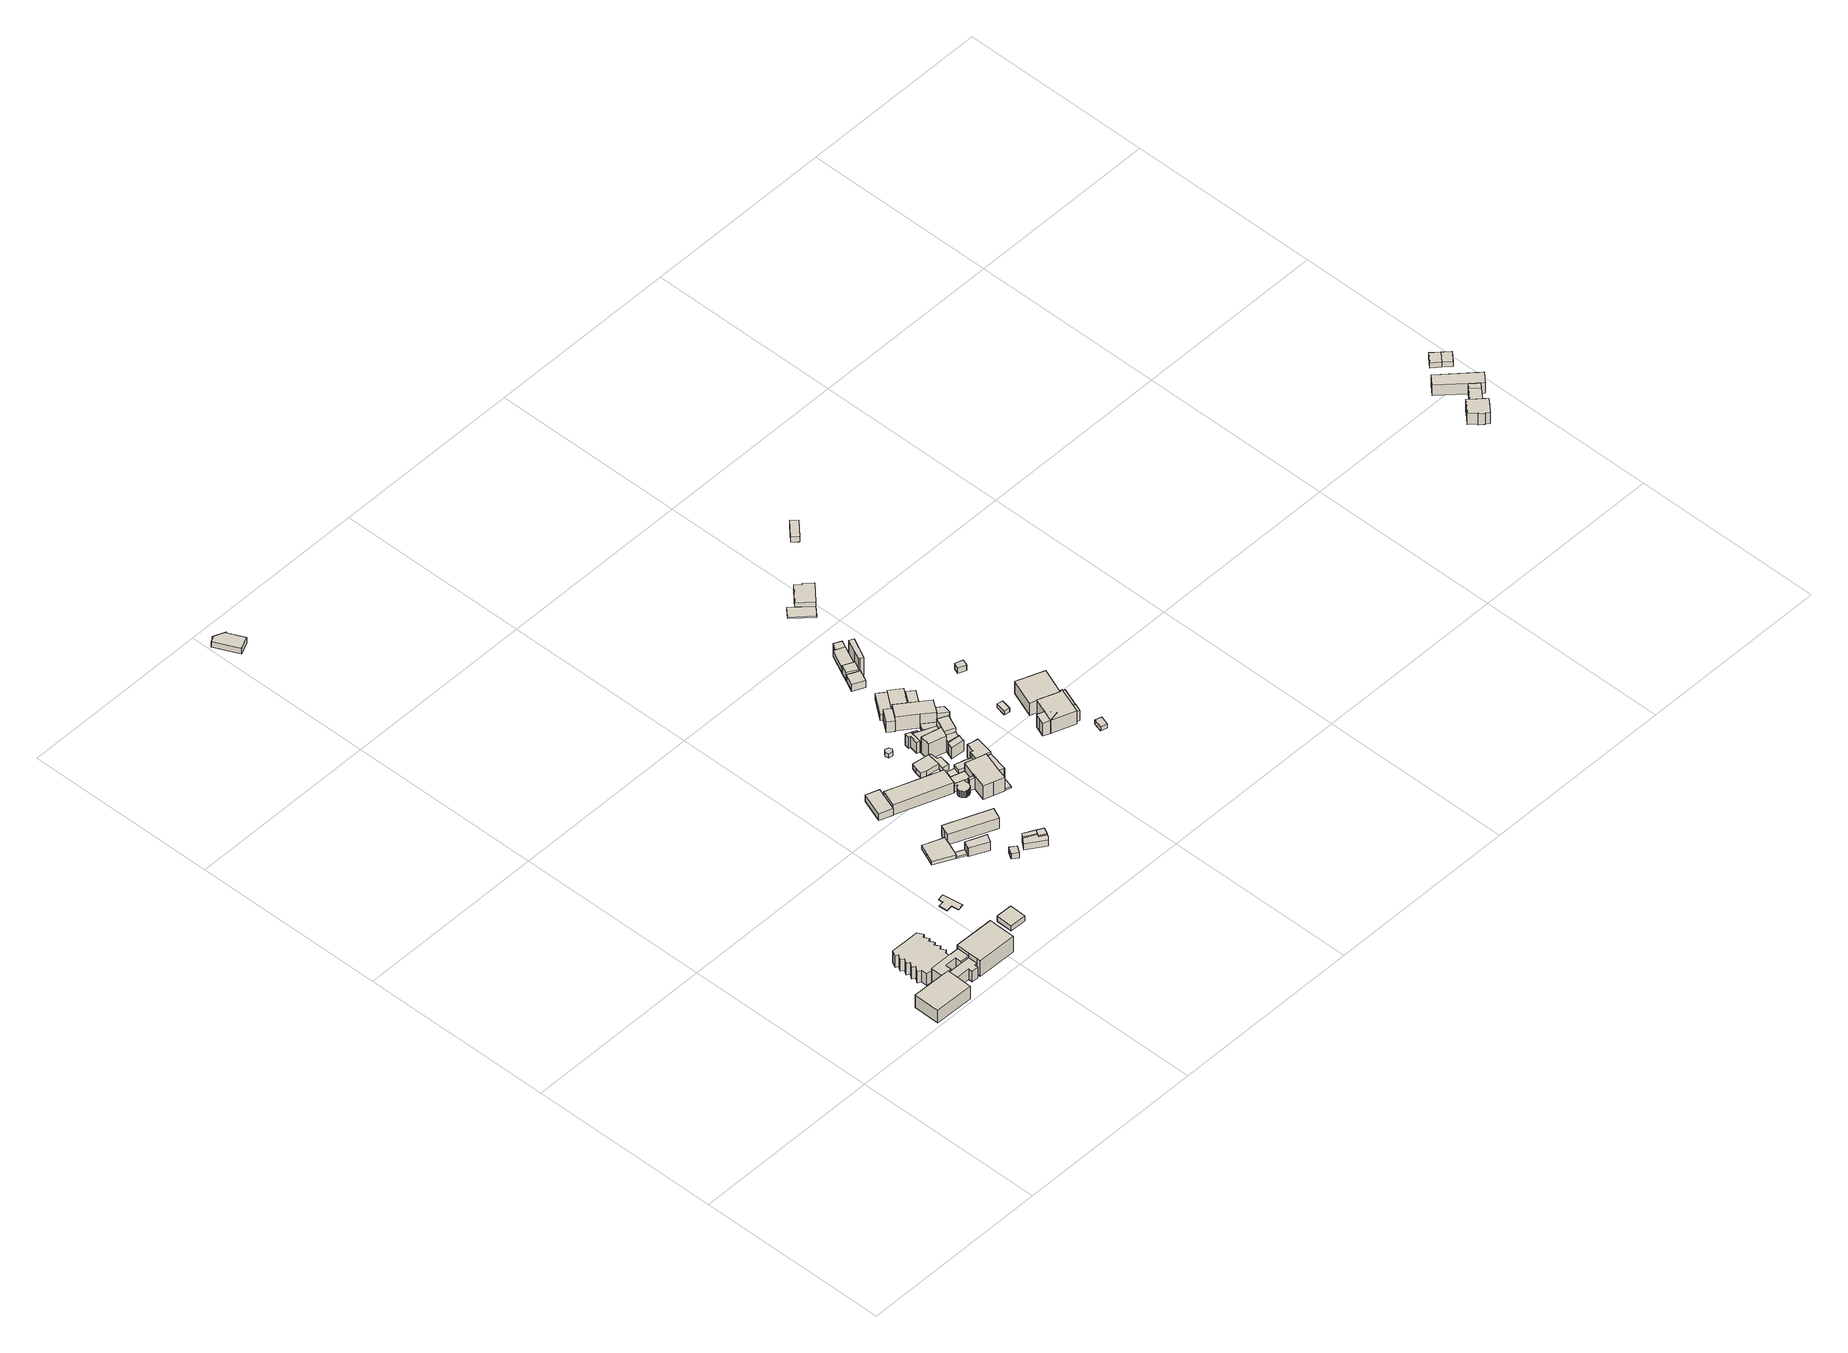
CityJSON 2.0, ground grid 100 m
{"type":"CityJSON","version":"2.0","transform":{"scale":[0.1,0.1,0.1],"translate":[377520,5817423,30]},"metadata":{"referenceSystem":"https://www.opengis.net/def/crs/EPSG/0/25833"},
"CityObjects":{
"building1":{"type":"Building","attributes":{"Gemeindeschluessel":"11000004","function":"31001_2071"},"address":[{"country":"Germany","locality":"Berlin","thoroughfareNumber":"5","thoroughfareName":"Straße am Schildhorn"}],"children":["building1-1","building1-2","building1-3","building1-4","building1-5"]},
"building1-1":{"type":"BuildingPart","attributes":{"BezugspunktDach":"2200","measuredHeight":11.36,"storeysAboveGround":2},"parents":["building1"],"geometry":[{"type":"MultiSurface","lod":"1","boundaries":[[[0,1,2,3,4,5,6,7]],[[8,9,10,11,12,13,14,15]],[[8,15,7,6]],[[16,17,6,5]],[[18,19,20,9,5,4]],[[11,10,4,3]],[[12,11,3,2]],[[13,12,2,1]],[[14,13,1,0]],[[15,14,0,7]],[[9,8,17,16]],[[10,9,20,19,18]]]}]},
"building1-2":{"type":"BuildingPart","attributes":{"BezugspunktDach":"2200","measuredHeight":8.58,"storeysAboveGround":2},"parents":["building1"],"geometry":[{"type":"MultiSurface","lod":"1","boundaries":[[[21,22,23,24,25,26]],[[27,28,29,30,31,32]],[[27,32,26,25]],[[28,27,25,24]],[[33,34,24,23]],[[35,36,29,23,22]],[[31,30,22,21]],[[32,31,21,26]],[[29,28,34,33]],[[37,30,29,36,35]]]}]},
"building1-3":{"type":"BuildingPart","attributes":{"BezugspunktDach":"2200","measuredHeight":6.64,"storeysAboveGround":2},"parents":["building1"],"geometry":[{"type":"Solid","lod":"1","boundaries":[[[[38,39,40,41,17,16,42,43,36,35]],[[29,44,45,9,8,46,47,48,49,30]],[[45,44,43,42]],[[46,8,17,41]],[[47,46,41,40]],[[48,47,40,39]],[[49,48,39,38]],[[30,49,38,35]],[[29,30,35,36]],[[44,29,36,43]],[[9,45,42,16]],[[8,9,16,17]]]]}]},
"building1-4":{"type":"BuildingPart","attributes":{"BezugspunktDach":"2200","measuredHeight":7.83,"storeysAboveGround":2},"parents":["building1"],"geometry":[{"type":"MultiSurface","lod":"1","boundaries":[[[50,51,52,53,20,19,54,55,34]],[[56,57,58,59,60,61,62,63,64]],[[56,64,34,55]],[[58,57,54,19]],[[59,58,10,9,20]],[[42,16,20,53]],[[60,59,9,45]],[[61,60,53,52]],[[62,61,52,51]],[[63,62,51,50]],[[64,63,44,29,36,43,50,33,29,28]],[[56,65,66,67,57]],[[19,20,9,10]],[[45,9,16,42]],[[28,29,33,34]],[[43,36,29,44]]]}]},
"building1-5":{"type":"BuildingPart","attributes":{"BezugspunktDach":"2200","measuredHeight":7.28,"storeysAboveGround":2},"parents":["building1"],"geometry":[{"type":"MultiSurface","lod":"1","boundaries":[[[68,69,66,67,70,71,72,73,74,75,76,77,78,79,80,81,82,83,84,85,86,87,88,89,90]],[[91,92,93,94,95,96,97,98,99,100,101,102,103,104,105,106,107,108,109,110,111,112,113,114,115]],[[91,115,90,89]],[[92,91,89,88]],[[93,92,88,87]],[[94,93,87,86]],[[95,94,86,85]],[[96,95,85,84]],[[97,96,84,83]],[[98,97,83,82]],[[99,98,82,81]],[[100,99,81,80]],[[101,100,80,79]],[[102,101,79,78]],[[103,102,78,77]],[[104,103,77,76]],[[105,104,76,75]],[[106,105,75,74]],[[107,106,74,73]],[[108,107,73,72]],[[109,108,72,71]],[[110,109,71,70]],[[111,110,70,67]],[[112,111,116,57,56]],[[113,112,66,69]],[[114,113,69,68]],[[115,114,68,90]],[[56,57,116,67,66]]]}]},
"building2":{"type":"Building","attributes":{"Gemeindeschluessel":"11000004","BezugspunktDach":"2200","function":"31001_2723","measuredHeight":0.362,"storeysAboveGround":1},"address":[{"country":"Germany","locality":"Berlin","thoroughfareNumber":"5 (2)","thoroughfareName":"Straße am Schildhorn"}],"geometry":[{"type":"Solid","lod":"1","boundaries":[[[[117,118,119,120,121,122,123,124]],[[125,126,127,128,129,130,131,132]],[[125,132,124,123]],[[126,125,123,122]],[[127,126,122,121]],[[128,127,121,120]],[[129,128,120,119]],[[130,129,119,118]],[[131,130,118,117]],[[132,131,117,124]]]]}]},
"building3":{"type":"Building","attributes":{"Gemeindeschluessel":"11000004","BezugspunktDach":"2200","function":"31001_2463","measuredHeight":3.3,"storeysAboveGround":1},"address":[{"country":"Germany","locality":"Berlin","thoroughfareNumber":"5 (1)","thoroughfareName":"Straße am Schildhorn"}],"geometry":[{"type":"Solid","lod":"1","boundaries":[[[[133,134,135,136]],[[137,138,139,140]],[[137,140,136,135]],[[138,137,135,134]],[[139,138,134,133]],[[140,139,133,136]]]]}]},
"building4":{"type":"Building","attributes":{"name":"Rettungsstation","Gemeindeschluessel":"11000004","BezugspunktDach":"2200","function":"31001_3070","measuredHeight":3.55,"storeysAboveGround":1},"address":[{"country":"Germany","locality":"Berlin","thoroughfareNumber":"7","thoroughfareName":"Straße am Schildhorn"}],"geometry":[{"type":"Solid","lod":"1","boundaries":[[[[141,142,143,144,145,146,147]],[[148,149,150,151,152,153,154]],[[148,154,147,146]],[[149,148,146,145]],[[150,149,145,144]],[[151,150,144,143]],[[152,151,143,142]],[[153,152,142,141]],[[154,153,141,147]]]]}]},
"building5":{"type":"Building","attributes":{"Gemeindeschluessel":"11000004","BezugspunktDach":"2200","function":"31001_1010","measuredHeight":5.43,"storeysAboveGround":2},"address":[{"country":"Germany","locality":"Berlin","thoroughfareNumber":"4B (1)","thoroughfareName":"Straße am Schildhorn"}],"geometry":[{"type":"Solid","lod":"1","boundaries":[[[[155,156,157,158,159]],[[160,161,162,163,164]],[[160,164,159,158]],[[161,160,158,157]],[[162,161,157,156]],[[163,162,156,155]],[[164,163,155,159]]]]}]},
"building6":{"type":"Building","attributes":{"Gemeindeschluessel":"11000004","function":"31001_2081"},"address":[{"country":"Germany","locality":"Berlin","thoroughfareNumber":"4B","thoroughfareName":"Straße am Schildhorn"}],"children":["building6-1","building6-2","building6-3"]},
"building6-1":{"type":"BuildingPart","attributes":{"BezugspunktDach":"2200","measuredHeight":7.74,"storeysAboveGround":2},"parents":["building6"],"geometry":[{"type":"MultiSurface","lod":"1","boundaries":[[[165,166,167,168,169]],[[170,171,172,173,174]],[[170,174,169,168]],[[175,176,168,167]],[[172,171,167,166]],[[173,172,166,165]],[[174,173,165,169]],[[171,170,176,175]]]}]},
"building6-2":{"type":"BuildingPart","attributes":{"BezugspunktDach":"2200","measuredHeight":4,"storeysAboveGround":2},"parents":["building6"],"geometry":[{"type":"MultiSurface","lod":"1","boundaries":[[[177,175,178,179,180]],[[181,182,183,184,185]],[[181,185,180,179]],[[182,181,179,178]],[[183,182,178,175]],[[184,186,187,188,183,171,170,176,177]],[[185,184,177,180]],[[189,175,176,170,171]],[[188,187,186,184,190]]]}]},
"building6-3":{"type":"BuildingPart","attributes":{"BezugspunktDach":"2200","measuredHeight":0.874,"storeysAboveGround":2},"parents":["building6"],"geometry":[{"type":"MultiSurface","lod":"1","boundaries":[[[191,192,187,186]],[[188,193,194,184]],[[193,188,187,192]],[[194,193,192,191]],[[184,194,191,186]],[[188,184,195,186,187]]]}]},
"building7":{"type":"Building","attributes":{"Gemeindeschluessel":"11000004","BezugspunktDach":"2200","function":"31001_2055","measuredHeight":3.22,"storeysAboveGround":1},"address":[{"country":"Germany","locality":"Berlin","thoroughfareNumber":"4B (3)","thoroughfareName":"Straße am Schildhorn"}],"geometry":[{"type":"Solid","lod":"1","boundaries":[[[[196,197,198,199]],[[200,201,202,203]],[[200,203,199,198]],[[201,200,198,197]],[[202,201,197,196]],[[203,202,196,199]]]]}]},
"building8":{"type":"Building","attributes":{"Gemeindeschluessel":"11000004","BezugspunktDach":"2200","function":"31001_2055","measuredHeight":3.85,"storeysAboveGround":1},"address":[{"country":"Germany","locality":"Berlin","thoroughfareNumber":"4B (4)","thoroughfareName":"Straße am Schildhorn"}],"geometry":[{"type":"Solid","lod":"1","boundaries":[[[[204,205,206,207,208,209,210]],[[211,212,213,214,215,216,217]],[[211,217,210,209]],[[212,211,209,208]],[[213,212,208,207]],[[214,213,207,206]],[[215,214,206,205]],[[216,215,205,204]],[[217,216,204,210]]]]}]},
"building9":{"type":"Building","attributes":{"Gemeindeschluessel":"11000004","BezugspunktDach":"2200","function":"51009_1610","measuredHeight":4.6,"storeysAboveGround":0},"address":[{"country":"Germany","locality":"Berlin"}],"geometry":[{"type":"Solid","lod":"1","boundaries":[[[[218,219,220,221]],[[222,223,224,225]],[[222,225,221,220]],[[223,222,220,219]],[[224,223,219,218]],[[225,224,218,221]]]]}]},
"building10":{"type":"Building","attributes":{"Gemeindeschluessel":"11000004","function":"31001_2081"},"address":[{"country":"Germany","locality":"Berlin","thoroughfareNumber":"4A (1)","thoroughfareName":"Straße am Schildhorn"}],"children":["building10-1","building10-2","building10-3","building10-4","building10-5"]},
"building10-1":{"type":"BuildingPart","attributes":{"BezugspunktDach":"2200","measuredHeight":3.17,"storeysAboveGround":2},"parents":["building10"],"geometry":[{"type":"MultiSurface","lod":"1","boundaries":[[[226,227,228,229,230,231,232]],[[233,234,235,236,237,238,239]],[[235,234,230,229]],[[236,235,229,228]],[[239,240,232,231,233]],[[241,234,233,242,231,230]],[[237,236,228,227]],[[238,237,227,226]],[[239,238,243,226,232]]]}]},
"building10-2":{"type":"BuildingPart","attributes":{"BezugspunktDach":"2200","measuredHeight":4.02,"storeysAboveGround":2},"parents":["building10"],"geometry":[{"type":"MultiSurface","lod":"1","boundaries":[[[244,245,231,230,246,247,248,249,250,251,252,253]],[[254,255,256,257,258,259,260,261,262,263,264,265]],[[256,255,251,250]],[[257,256,250,249]],[[258,257,249,248]],[[259,258,248,247]],[[260,259,247,246]],[[261,260,246,230]],[[262,261,230,231],[234,233,231,230]],[[265,264,244,253]],[[254,265,253,252]],[[255,266,267,251]],[[254,268,252,267,266]],[[231,233,234,230]],[[263,262,231,245]],[[264,263,245,244,269]]]}]},
"building10-3":{"type":"BuildingPart","attributes":{"BezugspunktDach":"2200","measuredHeight":3.88,"storeysAboveGround":2},"parents":["building10"],"geometry":[{"type":"MultiSurface","lod":"1","boundaries":[[[270,271,272,273,274,275,276,277,278,279,280,281,282,283,284,285,286,287,288,289,290,291,292,293,294,295,296,297,298,299]],[[300,301,302,303,304,305,306,307,264,262,308,309,310,311,312,313,314,315,316,317,318,319,320,321,322,323,324,325,326,327]],[[300,327,299,298]],[[301,300,298,297]],[[302,301,297,296]],[[303,302,296,295]],[[304,303,295,294]],[[305,304,294,293]],[[306,305,293,292]],[[307,306,292,291]],[[264,307,291,290]],[[231,245,244,290,289]],[[308,262,233,239,232,231,289,288]],[[226,232,288,287]],[[309,308,239,238]],[[227,226,287,286]],[[310,309,238,237]],[[228,227,286,285]],[[311,310,237,236]],[[312,311,285,284]],[[313,312,284,283]],[[314,313,283,282]],[[315,314,282,281]],[[316,315,281,280]],[[317,316,280,279]],[[318,317,279,278]],[[319,318,278,277]],[[320,319,277,276]],[[321,320,276,275]],[[322,321,275,274]],[[323,322,274,273]],[[324,323,273,272]],[[325,324,272,271]],[[326,325,271,270]],[[327,326,270,299]],[[262,328,263,245,231]],[[329,263,264,244,245]],[[231,232,239,233]],[[238,239,232,226]],[[237,238,226,227]],[[236,237,227,228]]]}]},
"building10-4":{"type":"BuildingPart","attributes":{"BezugspunktDach":"2200","measuredHeight":4.47,"storeysAboveGround":2},"parents":["building10"],"geometry":[{"type":"MultiSurface","lod":"1","boundaries":[[[330,331,332,333,334]],[[335,336,337,338,339]],[[335,339,334,333]],[[336,335,333,332]],[[337,336,332,331]],[[338,337,340,341]],[[339,338,330,334]],[[341,340,331,330]]]}]},
"building10-5":{"type":"BuildingPart","attributes":{"BezugspunktDach":"2200","measuredHeight":6.81,"storeysAboveGround":2},"parents":["building10"],"geometry":[{"type":"MultiSurface","lod":"1","boundaries":[[[342,343,344,345,346,347,348,349,350,351,352]],[[340,353,354,355,356,357,358,359,360,361,341]],[[340,331,330,352,351]],[[353,340,351,350]],[[354,353,350,349]],[[355,354,349,348]],[[356,355,348,347]],[[357,356,347,346]],[[267,251,362,346,345]],[[358,357,255,266]],[[252,267,266,254,359,358,345,344]],[[360,359,254,265,253,252,344,343]],[[361,360,343,342]],[[341,361,342,352]],[[341,330,331,340]],[[266,255,362,251,267]],[[254,266,267,252]],[[252,253,265,254]]]}]},
"building11":{"type":"Building","attributes":{"Gemeindeschluessel":"11000004","BezugspunktDach":"2200","function":"51009_1610","measuredHeight":4.23,"storeysAboveGround":0},"address":[{"country":"Germany","locality":"Berlin"}],"geometry":[{"type":"Solid","lod":"1","boundaries":[[[[363,364,219,218,365]],[[366,367,368,369,370]],[[366,370,365,218]],[[367,366,218,219]],[[368,367,219,364]],[[369,368,364,363]],[[370,369,363,365]]]]}]},
"building12":{"type":"Building","attributes":{"Gemeindeschluessel":"11000004","BezugspunktDach":"2200","function":"51009_1610","measuredHeight":6.79,"storeysAboveGround":0},"address":[{"country":"Germany","locality":"Berlin"}],"geometry":[{"type":"Solid","lod":"1","boundaries":[[[[371,372,373,374,375,376,377]],[[378,379,380,236,235,381,382]],[[378,382,377,376]],[[379,378,376,375]],[[380,379,375,374]],[[236,380,374,373]],[[235,236,373,372]],[[381,235,372,371]],[[382,381,371,377]]]]}]},
"building13":{"type":"Building","attributes":{"Gemeindeschluessel":"11000004","BezugspunktDach":"2200","function":"31001_2612","measuredHeight":3.08,"storeysAboveGround":1},"address":[{"country":"Germany","locality":"Berlin","thoroughfareNumber":"1 (5)","thoroughfareName":"Straße am Schildhorn"}],"geometry":[{"type":"Solid","lod":"1","boundaries":[[[[383,384,385,386,387,388,389]],[[390,391,392,393,394,395,396]],[[390,396,389,388]],[[391,390,388,387]],[[392,391,387,386]],[[393,392,386,385]],[[394,393,385,384]],[[395,394,384,383]],[[396,395,383,389]]]]}]},
"building14":{"type":"Building","attributes":{"Gemeindeschluessel":"11000004","BezugspunktDach":"2200","function":"31001_2723","measuredHeight":3.98,"storeysAboveGround":1},"address":[{"country":"Germany","locality":"Berlin","thoroughfareNumber":"3 (1)","thoroughfareName":"Straße am Schildhorn"}],"geometry":[{"type":"Solid","lod":"1","boundaries":[[[[397,398,399,400,401]],[[402,403,404,405,406]],[[402,406,401,400]],[[403,402,400,399]],[[404,403,399,398]],[[405,404,398,397]],[[406,405,397,401]]]]}]},
"building15":{"type":"Building","attributes":{"Gemeindeschluessel":"11000004","BezugspunktDach":"2200","function":"31001_1313","measuredHeight":2.53,"storeysAboveGround":1},"address":[{"country":"Germany","locality":"Berlin","thoroughfareNumber":"1 (3)","thoroughfareName":"Straße am Schildhorn"}],"geometry":[{"type":"Solid","lod":"1","boundaries":[[[[407,408,409,410,411,412]],[[413,414,415,416,417,418]],[[413,418,412,411]],[[414,413,411,410]],[[415,414,410,409]],[[416,415,409,408]],[[417,416,408,407]],[[418,417,407,412]]]]}]},
"building16":{"type":"Building","attributes":{"Gemeindeschluessel":"11000004","function":"31001_1010"},"address":[{"country":"Germany","locality":"Berlin","thoroughfareNumber":"4A","thoroughfareName":"Straße am Schildhorn"}],"children":["building16-1","building16-2"]},
"building16-1":{"type":"BuildingPart","attributes":{"BezugspunktDach":"2200","measuredHeight":9.82,"storeysAboveGround":2},"parents":["building16"],"geometry":[{"type":"MultiSurface","lod":"1","boundaries":[[[419,420,421,422,423,424,425,426,427]],[[428,429,430,431,432,433,434,435,436]],[[428,436,427,426]],[[429,428,426,425]],[[430,429,425,424]],[[431,430,424,423]],[[432,431,423,422]],[[437,438,422,421]],[[434,433,421,420]],[[435,434,420,419]],[[436,435,419,427]],[[433,432,438,437]]]}]},
"building16-2":{"type":"BuildingPart","attributes":{"BezugspunktDach":"2200","measuredHeight":7.05,"storeysAboveGround":2},"parents":["building16"],"geometry":[{"type":"Solid","lod":"1","boundaries":[[[[439,440,441,438,437]],[[432,442,443,444,433]],[[442,432,438,441]],[[443,442,441,440]],[[444,443,440,439]],[[433,444,439,437]],[[437,438,432,433]]]]}]},
"building17":{"type":"Building","attributes":{"Gemeindeschluessel":"11000004","BezugspunktDach":"2200","function":"31001_2723","measuredHeight":2.97,"storeysAboveGround":1},"address":[{"country":"Germany","locality":"Berlin","thoroughfareNumber":"2A (1)","thoroughfareName":"Straße am Schildhorn"}],"geometry":[{"type":"Solid","lod":"1","boundaries":[[[[445,446,447,448,385,384,449]],[[450,451,452,453,454,455,456]],[[450,456,449,384]],[[451,450,384,385]],[[452,451,385,448]],[[453,452,448,447]],[[454,453,447,446]],[[455,454,446,445]],[[456,455,445,449]]]]}]},
"building18":{"type":"Building","attributes":{"Gemeindeschluessel":"11000004","BezugspunktDach":"2200","function":"31001_2723","measuredHeight":1.13,"storeysAboveGround":1},"address":[{"country":"Germany","locality":"Berlin","thoroughfareNumber":"4A (2)","thoroughfareName":"Straße am Schildhorn"}],"geometry":[{"type":"Solid","lod":"1","boundaries":[[[[457,458,459,460]],[[461,462,463,464]],[[461,464,460,459]],[[462,461,459,458]],[[463,462,458,457]],[[464,463,457,460]]]]}]},
"building19":{"type":"Building","attributes":{"Gemeindeschluessel":"11000004","function":"31001_1010"},"address":[{"country":"Germany","locality":"Berlin","thoroughfareNumber":"3","thoroughfareName":"Straße am Schildhorn"}],"children":["building19-1","building19-2"]},
"building19-1":{"type":"BuildingPart","attributes":{"BezugspunktDach":"2200","measuredHeight":8.5,"storeysAboveGround":2},"parents":["building19"],"geometry":[{"type":"MultiSurface","lod":"1","boundaries":[[[465,466,467,468,469,470,471,472,473]],[[474,475,476,477,478,479,480,481,482]],[[483,484,482,473,472]],[[475,474,472,471]],[[476,475,471,470]],[[477,476,470,469]],[[478,477,469,468]],[[479,478,468,467]],[[480,479,467,466]],[[481,480,466,465]],[[482,481,465,473]],[[474,482,484,483]]]}]},
"building19-2":{"type":"BuildingPart","attributes":{"BezugspunktDach":"2200","measuredHeight":5.28,"storeysAboveGround":2},"parents":["building19"],"geometry":[{"type":"MultiSurface","lod":"1","boundaries":[[[485,484,483,486,487,488]],[[489,490,474,482,491,492]],[[489,492,488,487]],[[490,489,487,486]],[[474,490,486,483]],[[491,482,484,485]],[[492,491,485,488]],[[493,474,483,484,482]]]}]},
"building20":{"type":"Building","attributes":{"Gemeindeschluessel":"11000004","BezugspunktDach":"2200","function":"31001_1010","measuredHeight":11.11,"storeysAboveGround":3},"address":[{"country":"Germany","locality":"Berlin","thoroughfareNumber":"2A","thoroughfareName":"Straße am Schildhorn"}],"geometry":[{"type":"Solid","lod":"1","boundaries":[[[[494,495,496,497,498]],[[499,500,501,502,503]],[[499,503,498,497]],[[500,499,497,496]],[[501,500,496,495]],[[502,501,495,494]],[[503,502,494,498]]]]}]},
"building21":{"type":"Building","attributes":{"Gemeindeschluessel":"11000004","function":"31001_2444"},"address":[{"country":"Germany","locality":"Berlin","thoroughfareNumber":"1 (4)","thoroughfareName":"Straße am Schildhorn"}],"children":["building21-1","building21-2"]},
"building21-1":{"type":"BuildingPart","attributes":{"BezugspunktDach":"2200","measuredHeight":7.41,"storeysAboveGround":2},"parents":["building21"],"geometry":[{"type":"MultiSurface","lod":"1","boundaries":[[[504,505,506,507,508,509,510,511,512]],[[513,514,515,516,517,518,519,500,499]],[[513,499,512,511]],[[514,513,511,510]],[[514,510,514,515]],[[515,509,515,516]],[[518,517,507,506]],[[519,518,506,505]],[[500,519,505,504]],[[499,500,504,512]],[[515,514,510,509]],[[516,515,509,508]],[[516,520,508,507,517]]]}]},
"building21-2":{"type":"BuildingPart","attributes":{"BezugspunktDach":"2200","measuredHeight":6.65,"storeysAboveGround":2},"parents":["building21"],"geometry":[{"type":"MultiSurface","lod":"1","boundaries":[[[521,522,523,524,525,526,527,528]],[[529,530,517,516,514,531,532,533]],[[529,533,528,527]],[[530,529,527,526]],[[517,530,526,525]],[[516,508,507,517,525,524]],[[510,509,508,524,523]],[[531,514,523,522]],[[532,531,522,521]],[[533,532,521,528]],[[517,507,508,516]],[[511,513,514,510]],[[515,509,510,514]],[[515,516,534,508,509]]]}]},
"building22":{"type":"Building","attributes":{"Gemeindeschluessel":"11000004","function":"31001_2081"},"address":[{"country":"Germany","locality":"Berlin","thoroughfareNumber":"2 (1)","thoroughfareName":"Straße am Schildhorn"}],"children":["building22-1","building22-2"]},
"building22-1":{"type":"BuildingPart","attributes":{"BezugspunktDach":"2200","measuredHeight":6.88,"storeysAboveGround":2},"parents":["building22"],"geometry":[{"type":"MultiSurface","lod":"1","boundaries":[[[535,536,537,538,539,540]],[[541,542,543,544,545,546]],[[541,546,540,539]],[[542,541,547,541,548,542,538]],[[543,542,538,537]],[[544,543,537,536]],[[545,544,536,535]],[[546,545,535,540]],[[538,542,548,549]],[[539,549,548,541,547]]]}]},
"building22-2":{"type":"BuildingPart","attributes":{"BezugspunktDach":"2200","measuredHeight":7.73,"storeysAboveGround":2},"parents":["building22"],"geometry":[{"type":"MultiSurface","lod":"1","boundaries":[[[550,551,552,553,554,555,556]],[[557,558,559,560,542,548,541]],[[557,541,556,555]],[[558,557,555,554]],[[559,558,554,553]],[[560,559,553,552]],[[542,560,552,551]],[[549,538,551,550]],[[539,549,550,556]],[[548,542,538,549]],[[541,548,549,539]]]}]},
"building23":{"type":"Building","attributes":{"Gemeindeschluessel":"11000004","BezugspunktDach":"2200","function":"31001_2723","measuredHeight":6.65,"storeysAboveGround":1},"address":[{"country":"Germany","locality":"Berlin","thoroughfareNumber":"1 (2)","thoroughfareName":"Straße am Schildhorn"}],"geometry":[{"type":"Solid","lod":"1","boundaries":[[[[561,562,563,564]],[[565,566,567,568]],[[565,568,564,563]],[[566,565,563,562]],[[567,566,562,561]],[[568,567,561,564]]]]}]},
"building24":{"type":"Building","attributes":{"Gemeindeschluessel":"11000004","BezugspunktDach":"2200","function":"31001_1010","measuredHeight":10.88,"storeysAboveGround":2},"address":[{"country":"Germany","locality":"Berlin","thoroughfareNumber":"2","thoroughfareName":"Straße am Schildhorn"}],"geometry":[{"type":"Solid","lod":"1","boundaries":[[[[569,570,571,572,573,574,575]],[[576,577,578,579,580,560,558]],[[576,558,575,574]],[[577,576,574,573]],[[578,577,573,572]],[[579,578,572,571]],[[580,579,571,570]],[[560,580,570,569]],[[558,560,569,575]]]]}]},
"building25":{"type":"Building","attributes":{"Gemeindeschluessel":"11000004","BezugspunktDach":"2200","function":"51009_1610","measuredHeight":2.37,"storeysAboveGround":0},"address":[{"country":"Germany","locality":"Berlin"}],"geometry":[{"type":"Solid","lod":"1","boundaries":[[[[581,582,583,584,585]],[[586,587,588,589,590]],[[586,590,585,584]],[[587,586,584,583]],[[588,587,583,582]],[[589,588,582,581]],[[590,589,581,585]]]]}]},
"building26":{"type":"Building","attributes":{"Gemeindeschluessel":"11000004","function":"31001_1010"},"address":[{"country":"Germany","locality":"Berlin","thoroughfareNumber":"1","thoroughfareName":"Straße am Schildhorn"}],"children":["building26-1","building26-2"]},
"building26-1":{"type":"BuildingPart","attributes":{"BezugspunktDach":"2200","measuredHeight":9.57,"storeysAboveGround":2},"parents":["building26"],"geometry":[{"type":"MultiSurface","lod":"1","boundaries":[[[591,592,593,594,595,596,597,598]],[[599,600,601,602,603,604,605,606]],[[599,606,598,597]],[[600,599,597,596]],[[601,600,596,595]],[[602,601,595,594]],[[603,602,594,593]],[[607,608,609,593,592]],[[605,604,592,591]],[[606,605,591,598]],[[604,603,609,608,607]]]}]},
"building26-2":{"type":"BuildingPart","attributes":{"BezugspunktDach":"2200","measuredHeight":8.04,"storeysAboveGround":2},"parents":["building26"],"geometry":[{"type":"Solid","lod":"1","boundaries":[[[[610,611,608,607]],[[603,612,613,604]],[[612,603,608,611]],[[613,612,611,610]],[[604,613,610,607]],[[603,604,607,608]]]]}]},
"building27":{"type":"Building","attributes":{"Gemeindeschluessel":"11000004","BezugspunktDach":"2200","function":"51009_1610","measuredHeight":3.99,"storeysAboveGround":0},"address":[{"country":"Germany","locality":"Berlin"}],"geometry":[{"type":"Solid","lod":"1","boundaries":[[[[614,615,616,617,618]],[[619,620,621,622,623]],[[619,623,618,617]],[[620,619,617,616]],[[621,620,616,615]],[[622,621,615,614]],[[623,622,614,618]]]]}]},
"building28":{"type":"Building","attributes":{"Gemeindeschluessel":"11000004","function":"31001_2444"},"address":[{"country":"Germany","locality":"Berlin","thoroughfareNumber":"1 (1)","thoroughfareName":"Straße am Schildhorn"}],"children":["building28-1","building28-2"]},
"building28-1":{"type":"BuildingPart","attributes":{"BezugspunktDach":"2200","measuredHeight":4.01,"storeysAboveGround":1},"parents":["building28"],"geometry":[{"type":"MultiSurface","lod":"1","boundaries":[[[624,625,626,627]],[[628,629,630,631]],[[628,631,627,626]],[[629,628,626,625]],[[629,625,632,633]],[[631,630,624,627]],[[630,633,632,624]]]}]},
"building28-2":{"type":"BuildingPart","attributes":{"BezugspunktDach":"2200","measuredHeight":8.04,"storeysAboveGround":1},"parents":["building28"],"geometry":[{"type":"MultiSurface","lod":"1","boundaries":[[[634,635,636,637,638,639]],[[633,640,641,642,643,630]],[[632,624,630,639,638]],[[640,633,638,637]],[[641,640,637,636]],[[642,641,636,635]],[[643,642,635,634]],[[630,643,634,639]],[[633,630,624,632]]]}]},
"building29":{"type":"Building","attributes":{"Gemeindeschluessel":"11000004","function":"31001_2723"},"address":[{"country":"Germany","locality":"Berlin","thoroughfareNumber":"1 (6)","thoroughfareName":"Straße am Schildhorn"}],"children":["building29-1","building29-2","building29-3","building29-4"]},
"building29-1":{"type":"BuildingPart","attributes":{"BezugspunktDach":"2200","measuredHeight":5.21,"storeysAboveGround":2},"parents":["building29"],"geometry":[{"type":"MultiSurface","lod":"1","boundaries":[[[644,645,646,647]],[[648,649,650,651]],[[648,651,647,646]],[[652,653,646,645]],[[649,648,653,654,655,656]],[[650,649,645,644]],[[657,658,644,647]],[[656,655,654,653,652]],[[651,650,658,657]]]}]},
"building29-2":{"type":"BuildingPart","attributes":{"BezugspunktDach":"2200","measuredHeight":5.22,"storeysAboveGround":2},"parents":["building29"],"geometry":[{"type":"MultiSurface","lod":"1","boundaries":[[[659,660,658,657,661]],[[662,663,664,665,666]],[[662,666,661,657]],[[663,662,657,651,650]],[[664,663,658,660]],[[665,664,660,659]],[[666,665,659,661]],[[650,651,657,658]]]}]},
"building29-3":{"type":"BuildingPart","attributes":{"BezugspunktDach":"2200","measuredHeight":3.61,"storeysAboveGround":2},"parents":["building29"],"geometry":[{"type":"Solid","lod":"1","boundaries":[[[[652,667,668,669,653]],[[670,671,672,655,654]],[[670,654,653,669]],[[671,670,669,668]],[[655,672,667,652]],[[671,668,667,672]],[[654,655,652,653]]]]}]},
"building29-4":{"type":"BuildingPart","attributes":{"BezugspunktDach":"2200","measuredHeight":3.61,"storeysAboveGround":2},"parents":["building29"],"geometry":[{"type":"Solid","lod":"1","boundaries":[[[[667,673,674,668]],[[675,676,672,671]],[[675,671,668,674]],[[676,675,674,673]],[[672,676,673,667]],[[672,667,668,671]]]]}]},
"building30":{"type":"Building","attributes":{"Gemeindeschluessel":"11000004","BezugspunktDach":"2200","function":"31001_2723","measuredHeight":2.44,"storeysAboveGround":1},"address":[{"country":"Germany","locality":"Berlin","thoroughfareNumber":"12 (2)","thoroughfareName":"Straße am Schildhorn"}],"geometry":[{"type":"Solid","lod":"1","boundaries":[[[[677,678,679,680]],[[681,682,683,684]],[[681,684,680,679]],[[682,681,679,678]],[[683,682,678,677]],[[684,683,677,680]]]]}]},
"building31":{"type":"Building","attributes":{"Gemeindeschluessel":"11000004","BezugspunktDach":"2200","function":"51009_1610","measuredHeight":11.54,"storeysAboveGround":0},"address":[{"country":"Germany","locality":"Berlin"}],"geometry":[{"type":"Solid","lod":"1","boundaries":[[[[685,686,687,688,689,690]],[[691,692,693,694,695,696]],[[691,696,690,689]],[[692,691,689,688]],[[693,692,688,687]],[[694,693,687,686]],[[695,694,686,685]],[[696,695,685,690]]]]}]},
"building32":{"type":"Building","attributes":{"Gemeindeschluessel":"11000004","function":"31001_2081"},"address":[{"country":"Germany","locality":"Berlin","thoroughfareNumber":"12","thoroughfareName":"Straße am Schildhorn"}],"children":["building32-1","building32-2","building32-3","building32-4"]},
"building32-1":{"type":"BuildingPart","attributes":{"BezugspunktDach":"2200","measuredHeight":7.63,"storeysAboveGround":1},"parents":["building32"],"geometry":[{"type":"MultiSurface","lod":"1","boundaries":[[[697,698,699,700,701,702]],[[703,704,705,706,707,708]],[[703,708,702,701]],[[704,703,701,700]],[[705,704,700,699]],[[708,707,697,702]],[[705,699,698,706]],[[707,706,698,697,709]]]}]},
"building32-2":{"type":"BuildingPart","attributes":{"BezugspunktDach":"2200","measuredHeight":8.79,"storeysAboveGround":1},"parents":["building32"],"geometry":[{"type":"MultiSurface","lod":"1","boundaries":[[[710,711,712,713,714,715,716,717,718]],[[719,707,706,705,720,721,722,723,724]],[[719,724,718,717]],[[707,719,717,716]],[[706,698,697,716,715]],[[699,698,725,715,714]],[[720,705,714,713]],[[726,727,720,713,712]],[[728,726,721,712,711]],[[723,722,711,710]],[[724,723,710,718]],[[707,697,698,706,729]],[[705,706,725,698,699]],[[721,720,727,726]],[[722,721,726,728]]]}]},
"building32-3":{"type":"BuildingPart","attributes":{"BezugspunktDach":"2200","measuredHeight":8.49,"storeysAboveGround":1},"parents":["building32"],"geometry":[{"type":"Solid","lod":"1","boundaries":[[[[730,731,732,733,734,735]],[[736,737,719,738,724,739]],[[736,739,735,734]],[[737,736,734,733]],[[719,737,733,732]],[[738,719,732,731]],[[724,738,731,730]],[[739,724,730,735]]]]}]},
"building32-4":{"type":"BuildingPart","attributes":{"BezugspunktDach":"2200","measuredHeight":7.43,"storeysAboveGround":1},"parents":["building32"],"geometry":[{"type":"MultiSurface","lod":"1","boundaries":[[[740,741,727,728]],[[720,742,743,722]],[[742,720,727,741]],[[743,742,741,740]],[[722,743,740,728]],[[721,726,727,720]],[[722,728,726,721]]]}]},
"building33":{"type":"Building","attributes":{"Gemeindeschluessel":"11000004","BezugspunktDach":"2200","function":"31001_2723","measuredHeight":2.48,"storeysAboveGround":1},"address":[{"country":"Germany","locality":"Berlin","thoroughfareNumber":"12 (1)","thoroughfareName":"Straße am Schildhorn"}],"geometry":[{"type":"Solid","lod":"1","boundaries":[[[[744,745,746,747]],[[748,749,750,751]],[[748,751,747,746]],[[749,748,746,745]],[[750,749,745,744]],[[751,750,744,747]]]]}]},
"building34":{"type":"Building","attributes":{"Gemeindeschluessel":"11000004","BezugspunktDach":"2200","function":"51009_1610","measuredHeight":6.24,"storeysAboveGround":0},"address":[{"country":"Germany","locality":"Berlin"}],"geometry":[{"type":"Solid","lod":"1","boundaries":[[[[752,753,754,755]],[[756,757,758,759]],[[756,759,755,754]],[[757,756,754,753]],[[758,757,753,752]],[[759,758,752,755]]]]}]},
"building35":{"type":"Building","attributes":{"Gemeindeschluessel":"11000004","BezugspunktDach":"2200","function":"31001_2523","measuredHeight":4.32,"storeysAboveGround":1},"address":[{"country":"Germany","locality":"Berlin","thoroughfareNumber":"13","thoroughfareName":"Straße am Schildhorn"}],"geometry":[{"type":"Solid","lod":"1","boundaries":[[[[760,761,762,763]],[[764,765,766,767]],[[764,767,763,762]],[[765,764,762,761]],[[766,765,761,760]],[[767,766,760,763]]]]}]},
"building36":{"type":"Building","attributes":{"Gemeindeschluessel":"11000004","BezugspunktDach":"2200","function":"31001_2444","measuredHeight":0.733,"storeysAboveGround":1},"address":[{"country":"Germany","locality":"Berlin","thoroughfareNumber":"1 (7)","thoroughfareName":"Straße am Schildhorn"}],"geometry":[{"type":"Solid","lod":"1","boundaries":[[[[768,769,770,771,772]],[[773,774,775,776,777]],[[773,777,772,771]],[[774,773,771,770]],[[775,774,770,769]],[[776,775,769,768]],[[777,776,768,772]]]]}]},
"building37":{"type":"Building","attributes":{"Gemeindeschluessel":"11000004","BezugspunktDach":"2200","function":"51009_1610","measuredHeight":3.4,"storeysAboveGround":0},"address":[{"country":"Germany","locality":"Berlin"}],"geometry":[{"type":"Solid","lod":"1","boundaries":[[[[778,779,780,781,782,783]],[[784,785,786,787,788,789]],[[784,789,783,782]],[[785,784,782,781]],[[786,785,781,780]],[[787,786,780,779]],[[788,787,779,778]],[[789,788,778,783]]]]}]},
"building38":{"type":"Building","attributes":{"Gemeindeschluessel":"11000004","BezugspunktDach":"2200","function":"31001_2723","measuredHeight":3.13,"storeysAboveGround":1},"address":[{"country":"Germany","locality":"Berlin","thoroughfareNumber":"1 (8)","thoroughfareName":"Straße am Schildhorn"}],"geometry":[{"type":"Solid","lod":"1","boundaries":[[[[790,791,792,793]],[[794,795,796,797]],[[794,797,793,792]],[[795,794,792,791]],[[796,795,791,790]],[[797,796,790,793]]]]}]},
"building39":{"type":"Building","attributes":{"name":"Revierförsterei Saubucht","Gemeindeschluessel":"11000004","function":"31001_1223"},"address":[{"country":"Germany","locality":"Berlin","thoroughfareNumber":"96","thoroughfareName":"Havelchaussee"}],"children":["building39-1","building39-2"]},
"building39-1":{"type":"BuildingPart","attributes":{"BezugspunktDach":"2200","measuredHeight":10.83,"storeysAboveGround":2},"parents":["building39"],"geometry":[{"type":"MultiSurface","lod":"1","boundaries":[[[798,799,800,801,802,803,804,805,806,807,808,809]],[[810,811,812,813,814,815,816,817,818,819,820,821]],[[810,821,809,808]],[[811,810,808,807]],[[812,811,807,806]],[[822,823,824,806,805]],[[814,813,805,804]],[[815,814,804,803]],[[816,815,803,802]],[[817,816,802,801]],[[818,817,801,800]],[[819,818,800,799]],[[820,819,799,798]],[[821,820,798,809]],[[813,812,824,823,822]]]}]},
"building39-2":{"type":"BuildingPart","attributes":{"BezugspunktDach":"2200","measuredHeight":7.14,"storeysAboveGround":2},"parents":["building39"],"geometry":[{"type":"Solid","lod":"1","boundaries":[[[[822,825,826,827,823]],[[828,829,830,831,832]],[[828,832,823,827]],[[829,828,827,826]],[[830,829,826,825]],[[831,830,825,822]],[[832,831,822,813,812,823]],[[823,812,813,822]]]]}]},
"building40":{"type":"Building","attributes":{"Gemeindeschluessel":"11000004","BezugspunktDach":"2200","function":"51009_1610","measuredHeight":7.12,"storeysAboveGround":0},"address":[{"country":"Germany","locality":"Berlin"}],"geometry":[{"type":"Solid","lod":"1","boundaries":[[[[825,833,834,827]],[[835,836,837,838]],[[835,838,827,834]],[[836,835,834,833]],[[837,836,833,825]],[[838,837,825,827]]]]}]},
"building41":{"type":"Building","attributes":{"Gemeindeschluessel":"11000004","BezugspunktDach":"2200","function":"31001_2143","measuredHeight":8.44,"storeysAboveGround":1},"address":[{"country":"Germany","locality":"Berlin","thoroughfareNumber":"96 (1)","thoroughfareName":"Havelchaussee"}],"geometry":[{"type":"Solid","lod":"1","boundaries":[[[[839,840,841,842,843,844,845,846]],[[847,848,849,850,851,852,853,854]],[[847,854,846,845]],[[848,847,845,844]],[[849,848,844,843]],[[850,849,843,842]],[[851,850,842,841]],[[852,851,841,840]],[[853,852,840,839]],[[854,853,839,846]]]]}]},
"building42":{"type":"Building","attributes":{"Gemeindeschluessel":"11000004","BezugspunktDach":"2200","function":"51009_1610","measuredHeight":3.58,"storeysAboveGround":0},"address":[{"country":"Germany","locality":"Berlin"}],"geometry":[{"type":"Solid","lod":"1","boundaries":[[[[855,856,857,858,859]],[[860,861,862,863,864]],[[860,864,859,858]],[[861,860,858,857]],[[862,861,857,856]],[[863,862,856,855]],[[864,863,855,859]]]]}]},
"building43":{"type":"Building","attributes":{"Gemeindeschluessel":"11000004","BezugspunktDach":"2200","function":"51009_1610","measuredHeight":3.6,"storeysAboveGround":0},"address":[{"country":"Germany","locality":"Berlin"}],"geometry":[{"type":"Solid","lod":"1","boundaries":[[[[865,866,857,855]],[[861,867,868,863]],[[861,863,855,857]],[[867,861,857,866]],[[868,867,866,865]],[[863,868,865,855]]]]}]}
},
"vertices":[
[1026,64,115],[1027,134,115],[1029,203,115],[822,208,115],[822,203,115],[821,139,115],[820,89,115],[819,68,115],[820,89,19],[821,139,19],[822,203,19],[822,208,19],[1029,203,19],[1027,134,19],[1026,64,19],[819,68,19],[821,139,85],[820,89,85],[822,203,38],[822,203,96],[821,139,96],
[688,6,98],[690,93,98],[691,142,98],[653,143,98],[486,147,98],[483,10,98],[486,147,19],[653,143,19],[691,142,19],[690,93,19],[688,6,19],[483,10,19],[691,142,96],[653,143,96],[690,93,85],[691,142,85],[690,93,36],
[771,92,85],[770,71,85],[804,70,85],[805,90,85],[773,140,85],[708,141,85],[708,141,19],[773,140,19],[805,90,19],[804,70,19],[770,71,19],[771,92,19],
[708,141,96],[709,173,96],[774,172,96],[773,140,96],[774,204,96],[655,206,96],[655,206,18],[774,204,18],[822,203,18],[821,139,18],[773,140,18],[774,172,18],[709,173,18],[708,141,18],[653,143,18],[655,206,42],[655,206,83],[774,204,83],
[624,238,83],[623,207,83],[775,234,83],[790,244,83],[775,268,83],[791,277,83],[776,302,83],[791,310,83],[777,336,83],[792,344,83],[777,370,83],[794,378,83],[778,409,83],[627,412,83],[611,383,83],[626,374,83],[610,351,83],[626,340,83],[610,317,83],[625,307,83],[609,283,83],[624,273,83],[608,249,83],[624,273,11],[609,283,11],[625,307,11],[610,317,11],[626,340,11],[610,351,11],[626,374,11],[611,383,11],[627,412,11],[778,409,11],[794,378,11],[777,370,11],[792,344,11],[777,336,11],[791,310,11],[776,302,11],[791,277,11],[775,268,11],[790,244,11],[775,234,11],[774,204,11],[655,206,11],[623,207,11],[624,238,11],[608,249,11],[774,204,42],
[1019,451,14],[1052,455,14],[1057,419,14],[1089,424,14],[1074,529,14],[1042,524,14],[1045,499,14],[1013,494,14],[1045,499,11],[1042,524,11],[1074,529,11],[1089,424,11],[1057,419,11],[1052,455,11],[1019,451,11],[1013,494,11],
[1197,155,52],[1199,240,52],[1115,242,52],[1113,157,52],[1115,242,19],[1199,240,19],[1197,155,19],[1113,157,19],
[66,3769,53],[129,3798,53],[91,3881,53],[93,3886,53],[31,3912,53],[29,3906,53],[7,3896,53],[29,3906,18],[31,3912,18],[93,3886,18],[91,3881,18],[129,3798,18],[66,3769,18],[7,3896,18],
[1418,564,63],[1441,605,63],[1341,646,63],[1328,619,63],[1325,611,63],[1328,619,9],[1341,646,9],[1441,605,9],[1418,564,9],[1325,611,9],
[1567,684,75],[1338,780,75],[1325,749,75],[1315,723,75],[1543,628,75],[1315,723,9],[1325,749,9],[1338,780,9],[1567,684,9],[1543,628,9],[1325,749,31],[1315,723,31],
[1281,642,31],[1221,792,31],[1200,742,31],[1180,692,31],[1200,742,7],[1221,792,7],[1325,749,7],[1281,642,7],[1180,692,7],[1281,642,16],[1291,667,16],[1291,667,7],[1325,749,28],[1289,660,7],
[1328,619,16],[1341,646,16],[1341,646,7],[1328,619,7],[1281,642,15],
[1470,441,42],[1494,476,42],[1464,497,42],[1440,462,42],[1464,497,10],[1494,476,10],[1470,441,10],[1440,462,10],
[1609,396,49],[1623,410,49],[1628,422,49],[1595,440,49],[1600,455,49],[1541,485,49],[1517,457,49],[1541,485,11],[1600,455,11],[1595,440,11],[1628,422,11],[1623,410,11],[1609,396,11],[1517,457,11],
[1600,455,56],[1610,472,56],[1555,501,56],[1541,485,56],[1555,501,10],[1610,472,10],[1600,455,10],[1541,485,10],
[1623,898,46],[1624,893,46],[1624,888,46],[1648,880,46],[1656,905,46],[1627,914,46],[1622,903,46],[1627,914,14],[1656,905,14],[1648,880,14],[1624,888,14],[1624,893,14],[1623,898,14],[1622,903,14],[1622,903,27],[1656,905,25],[1627,914,22],[1623,898,33],
[1576,930,46],[1614,918,46],[1670,951,46],[1641,960,46],[1628,964,46],[1601,972,46],[1610,999,46],[1596,1005,46],[1572,934,46],[1571,931,46],[1572,934,11],[1596,1005,11],[1610,999,11],[1601,972,11],[1628,964,11],[1641,960,11],[1670,951,11],[1656,905,11],[1627,914,11],[1614,918,11],[1576,930,11],[1571,931,11],[1582,962,11],[1582,962,46],[1572,934,31],[1576,930,31],
[1566,880,50],[1569,874,50],[1572,869,50],[1577,865,50],[1582,861,50],[1588,859,50],[1594,859,50],[1600,859,50],[1606,861,50],[1612,864,50],[1616,869,50],[1620,874,50],[1622,877,50],[1623,880,50],[1624,884,50],[1624,888,50],[1624,893,50],[1623,898,50],[1622,903,50],[1627,914,50],[1576,930,50],[1572,919,50],[1583,915,50],[1582,911,50],[1579,912,50],[1574,908,50],[1570,904,50],[1567,898,50],[1566,892,50],[1565,886,50],[1566,892,11],[1567,898,11],[1570,904,11],[1574,908,11],[1579,912,11],[1582,911,11],[1583,915,11],[1572,919,11],[1622,903,11],[1623,898,11],[1624,893,11],[1624,888,11],[1624,884,11],[1623,880,11],[1622,877,11],[1620,874,11],[1616,869,11],[1612,864,11],[1606,861,11],[1600,859,11],[1594,859,11],[1588,859,11],[1582,861,11],[1577,865,11],[1572,869,11],[1569,874,11],[1566,880,11],[1565,886,11],[1615,917,11],[1614,918,29],
[1288,1023,48],[1319,1108,48],[1333,1145,48],[1267,1169,48],[1222,1047,48],[1267,1169,7],[1333,1145,7],[1319,1108,7],[1288,1023,7],[1222,1047,7],[1319,1108,8],[1288,1023,8],
[1568,920,72],[1571,931,72],[1572,934,72],[1582,962,72],[1596,1005,72],[1550,1022,72],[1523,1032,72],[1455,1057,72],[1374,1088,72],[1319,1108,72],[1288,1023,72],[1374,1088,8],[1455,1057,8],[1523,1032,8],[1550,1022,8],[1596,1005,8],[1582,962,8],[1572,934,8],[1571,931,8],[1568,920,8],[1596,1005,29],
[1628,422,56],[1644,453,56],[1595,440,56],[1600,455,13],[1610,472,13],[1644,453,13],[1628,422,13],[1595,440,13],
[1643,865,82],[1648,880,82],[1624,888,82],[1624,884,82],[1623,880,82],[1622,877,82],[1620,874,82],[1622,877,14],[1623,880,14],[1624,884,14],[1643,865,14],[1620,874,14],
[1560,1076,43],[1627,1065,43],[1637,1135,43],[1637,1137,43],[1551,1149,43],[1539,1118,43],[1533,1085,43],[1539,1118,12],[1551,1149,12],[1637,1137,12],[1637,1135,12],[1627,1065,12],[1560,1076,12],[1533,1085,12],
[1641,960,47],[1650,995,47],[1611,1005,47],[1610,999,47],[1601,972,47],[1610,999,16],[1611,1005,16],[1650,995,16],[1641,960,16],[1601,972,16],
[1529,1273,36],[1548,1268,36],[1561,1281,36],[1555,1298,36],[1536,1303,36],[1524,1289,36],[1536,1303,11],[1555,1298,11],[1561,1281,11],[1548,1268,11],[1529,1273,11],[1524,1289,11],
[1672,779,97],[1724,763,97],[1742,820,97],[1774,920,97],[1722,935,97],[1670,951,97],[1648,882,97],[1648,880,97],[1621,796,97],[1648,880,13],[1648,882,13],[1670,951,13],[1722,935,13],[1774,920,13],[1742,820,13],[1724,763,13],[1672,779,13],[1621,796,13],[1742,820,83],[1774,920,83],
[1772,811,83],[1775,810,83],[1797,913,83],[1797,913,13],[1775,810,13],[1772,811,13],
[1653,1031,43],[1664,1089,43],[1647,1093,43],[1648,1133,43],[1621,1038,43],[1627,1065,13],[1637,1135,13],[1648,1133,13],[1647,1093,13],[1664,1089,13],[1653,1031,13],[1621,1038,13],
[1754,753,25],[1772,811,25],[1742,820,25],[1724,763,25],[1742,820,14],[1772,811,14],[1754,753,14],[1724,763,14],
[1768,922,96],[1797,913,96],[1816,1008,96],[1788,1014,96],[1760,1020,96],[1750,975,96],[1736,979,96],[1733,966,96],[1726,934,96],[1733,966,17],[1736,979,17],[1750,975,17],[1760,1020,17],[1788,1014,17],[1816,1008,17],[1797,913,17],[1768,922,17],[1726,934,17],[1733,966,70],[1726,934,70],
[1670,951,70],[1702,980,70],[1650,995,70],[1641,960,70],[1650,995,17],[1702,980,17],[1670,951,17],[1641,960,17],[1730,952,17],
[1726,1113,112],[1735,1134,112],[1749,1163,112],[1646,1188,112],[1637,1135,112],[1646,1188,11],[1749,1163,11],[1735,1134,11],[1726,1113,11],[1637,1135,11],
[1749,1163,75],[1758,1186,75],[1768,1210,75],[1685,1244,75],[1659,1257,75],[1652,1222,75],[1648,1198,75],[1647,1194,75],[1646,1188,75],[1647,1194,11],[1648,1198,11],[1652,1222,11],[1659,1257,11],[1685,1244,11],[1768,1210,11],[1758,1186,11],[1659,1257,60],
[1640,1246,78],[1631,1201,78],[1648,1198,78],[1659,1257,78],[1685,1244,78],[1687,1252,78],[1636,1274,78],[1631,1248,78],[1636,1274,11],[1687,1252,11],[1631,1201,11],[1640,1246,11],[1631,1248,11],[1659,1257,49],
[1775,1055,88],[1775,1063,88],[1782,1088,88],[1776,1088,88],[1718,1093,88],[1704,1060,88],[1718,1093,19],[1776,1088,19],[1782,1088,19],[1775,1063,19],[1775,1055,19],[1704,1060,19],[1718,1093,63],[1747,1091,19],[1747,1091,88],
[1747,1091,92],[1776,1088,92],[1786,1111,92],[1761,1122,92],[1735,1134,92],[1726,1113,92],[1718,1093,92],[1726,1113,19],[1735,1134,19],[1761,1122,19],[1786,1111,19],
[1666,1361,78],[1713,1422,78],[1681,1446,78],[1634,1385,78],[1681,1446,12],[1713,1422,12],[1666,1361,12],[1634,1385,12],
[1786,1111,117],[1802,1149,117],[1819,1186,117],[1768,1210,117],[1752,1171,117],[1749,1163,117],[1735,1134,117],[1749,1163,19],[1752,1171,19],[1768,1210,19],[1819,1186,19],[1802,1149,19],
[1773,1229,39],[1795,1219,39],[1810,1249,39],[1754,1293,39],[1735,1265,39],[1754,1293,15],[1810,1249,15],[1795,1219,15],[1773,1229,15],[1735,1265,15],
[1754,1293,101],[1810,1249,101],[1831,1277,101],[1833,1280,101],[1856,1311,101],[1713,1422,101],[1689,1391,101],[1666,1361,101],[1689,1391,13],[1713,1422,13],[1856,1311,13],[1833,1280,13],[1831,1277,13],[1810,1249,13],[1754,1293,13],[1666,1361,13],[1810,1249,94],[1831,1277,94],[1831,1277,43],
[1856,1214,94],[1864,1254,94],[1864,1254,13],[1856,1214,13],
[1681,1446,45],[1713,1422,45],[1794,1527,45],[1752,1560,45],[1670,1455,45],[1752,1560,11],[1794,1527,11],[1713,1422,11],[1681,1446,11],[1670,1455,11],
[1770,1378,56],[1852,1483,56],[1794,1527,56],[1713,1422,56],[1794,1527,16],[1852,1483,16],[1770,1378,16],[1713,1422,16],[1818,1439,56],[1818,1439,16],
[1787,1364,92],[1805,1351,92],[1853,1412,92],[1835,1426,92],[1818,1439,92],[1770,1378,92],[1835,1426,16],[1853,1412,16],[1805,1351,16],[1787,1364,16],
[1799,1702,62],[1820,1745,62],[1767,1770,62],[1747,1727,62],[1767,1770,10],[1820,1745,10],[1799,1702,10],[1747,1727,10],[1820,1745,47],[1767,1770,47],[1767,1770,11],[1820,1745,11],[1820,1745,20],[1747,1727,51],[1799,1702,51],
[1777,1640,51],[1805,1699,51],[1718,1668,51],[1747,1727,9],[1799,1702,9],[1805,1699,9],[1777,1640,9],[1718,1668,9],
[1870,1848,47],[1825,1867,47],[1816,1871,47],[1816,1871,11],[1825,1867,11],[1870,1848,11],
[1886,1881,47],[1848,1900,47],[1848,1900,11],[1886,1881,11],
[2034,1022,117],[2045,1074,117],[2016,1080,117],[2005,1028,117],[2016,1080,93],[2045,1074,93],[2034,1022,93],[2005,1028,93],
[1805,1699,128],[1820,1692,128],[1873,1799,128],[1852,1810,128],[1820,1745,128],[1799,1702,128],[1820,1745,13],[1852,1810,13],[1873,1799,13],[1820,1692,13],[1805,1699,13],[1799,1702,13],
[2119,939,157],[2227,897,157],[2229,904,157],[2280,1035,157],[2140,1089,157],[2087,951,157],[2140,1089,81],[2280,1035,81],[2229,904,81],[2227,897,81],[2119,939,81],[2087,951,81],[2119,939,148],
[2188,764,162],[2203,802,162],[2237,893,162],[2240,900,162],[2229,904,162],[2227,897,162],[2119,939,162],[2091,866,162],[2069,809,162],[2091,866,81],[2240,900,81],[2237,893,81],[2203,802,81],[2188,764,81],[2069,809,81],[2227,897,82],[2237,893,155],[2240,900,155],[2203,802,155],[2219,900,81],
[2069,809,161],[2124,821,161],[2091,866,161],[2056,879,161],[2045,851,161],[2034,823,161],[2045,851,81],[2056,879,81],[2124,821,81],[2034,823,81],
[2216,797,155],[2254,895,155],[2254,895,81],[2216,797,81],
[2246,636,126],[2261,684,126],[2227,694,126],[2213,646,126],[2227,694,101],[2261,684,101],[2246,636,101],[2213,646,101],
[2201,759,160],[2216,797,160],[2203,802,160],[2188,764,160],[2203,802,98],[2216,797,98],[2201,759,98],[2188,764,98],
[2090,1330,131],[2101,1360,131],[2061,1374,131],[2050,1344,131],[2061,1374,96],[2101,1360,96],[2090,1330,96],[2050,1344,96],
[1945,2089,14],[1986,2132,14],[1920,2197,14],[1896,2220,14],[1854,2177,14],[1896,2220,6],[1920,2197,6],[1986,2132,6],[1945,2089,6],[1854,2177,6],
[1986,2132,41],[2069,2214,41],[2030,2252,41],[2025,2246,41],[1997,2274,41],[1920,2197,41],[1997,2274,7],[2025,2246,7],[2030,2252,7],[2069,2214,7],[1986,2132,7],[1920,2197,7],
[2234,2457,37],[2304,2528,37],[2276,2556,37],[2206,2484,37],[2276,2556,5],[2304,2528,5],[2234,2457,5],[2206,2484,5],
[4561,576,373],[4558,572,373],[4581,551,373],[4584,554,373],[4600,539,373],[4630,571,373],[4659,603,373],[4639,621,373],[4598,660,373],[4585,672,373],[4556,640,373],[4526,609,373],[4556,640,305],[4585,672,305],[4598,660,305],[4639,621,305],[4659,603,305],[4630,571,305],[4600,539,305],[4584,554,305],[4581,551,305],[4558,572,305],[4561,576,305],[4526,609,305],[4639,621,365],[4598,660,365],[4598,660,334],
[4689,675,365],[4668,694,365],[4648,713,365],[4648,713,304],[4668,694,304],[4689,675,304],[4639,621,304],[4598,660,304],
[4709,696,365],[4668,734,365],[4668,734,305],[4709,696,305],[4689,675,305],[4648,713,305],
[4668,734,368],[4696,708,368],[4723,683,368],[4744,706,368],[4766,729,368],[4596,887,368],[4575,864,368],[4554,841,368],[4575,864,302],[4596,887,302],[4766,729,302],[4744,706,302],[4723,683,302],[4696,708,302],[4668,734,302],[4554,841,302],
[4708,929,335],[4729,951,335],[4750,973,335],[4711,1010,335],[4669,965,335],[4711,1010,303],[4750,973,303],[4729,951,303],[4708,929,303],[4669,965,303],
[4744,895,335],[4786,940,335],[4786,940,303],[4744,895,303]
]}
